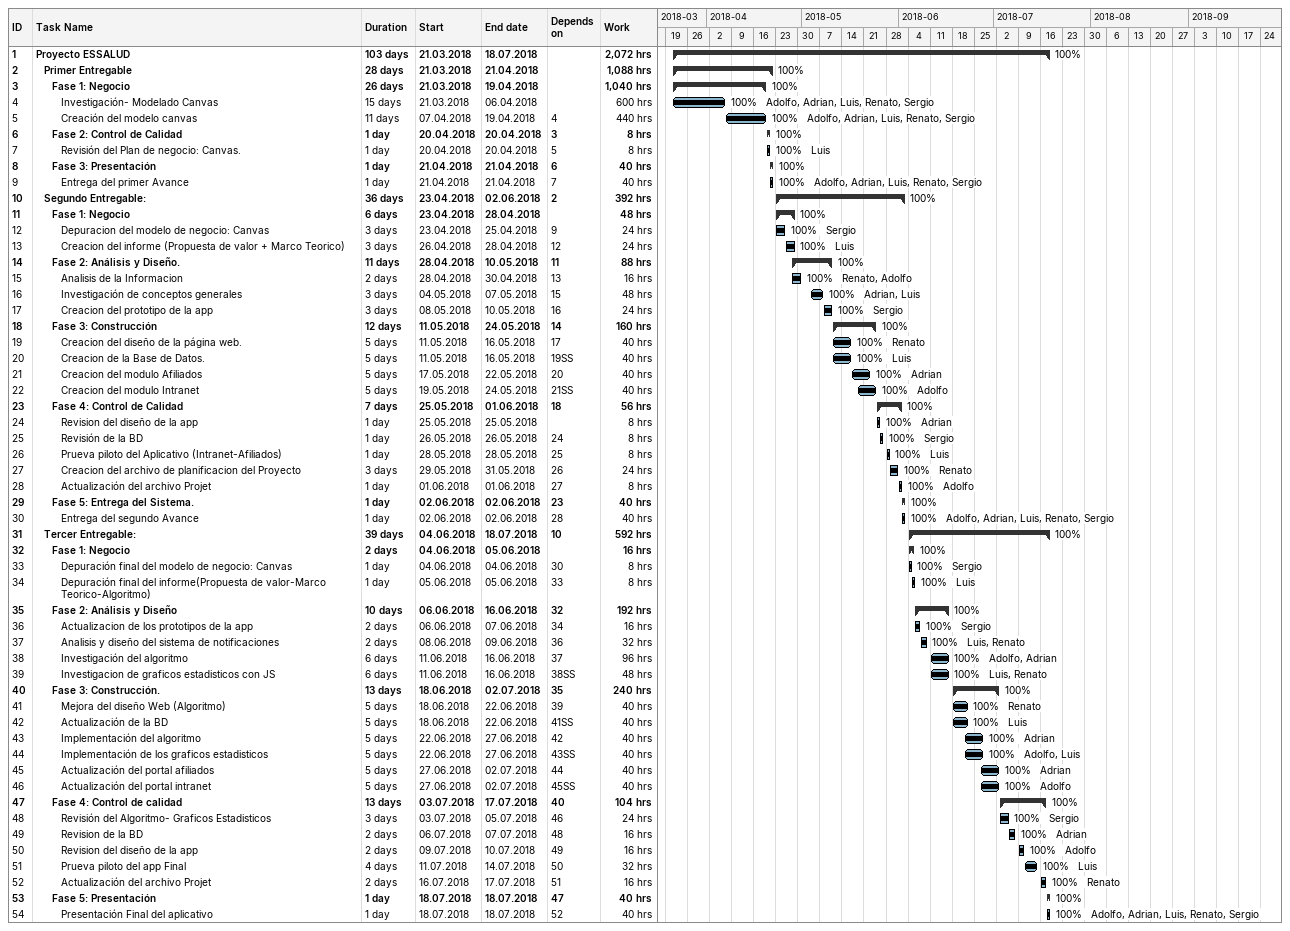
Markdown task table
| ID | Level | Task | Duration | Start | Finish | Predecessors | Resources | % complete | Work (h) |
|---|---|---|---|---|---|---|---|---|---|
| 1 | 1 | **Proyecto ESSALUD** | 103d | 2018-03-21 | 2018-07-18 |  |  | 100 | 2072 |
| 2 | 2 | **Primer Entregable** | 28d | 2018-03-21 | 2018-04-21 |  |  | 100 | 1088 |
| 3 | 3 | **Fase 1: Negocio** | 26d | 2018-03-21 | 2018-04-19 |  |  | 100 | 1040 |
| 4 | 4 | Investigación- Modelado Canvas | 15d | 2018-03-21 | 2018-04-06 |  | Adolfo, Adrian, Luis, Renato, Sergio | 100 | 600 |
| 5 | 4 | Creación del modelo canvas | 11d | 2018-04-07 | 2018-04-19 | 4 | Adolfo, Adrian, Luis, Renato, Sergio | 100 | 440 |
| 6 | 3 | **Fase 2: Control de Calidad** | 1d | 2018-04-20 | 2018-04-20 | 3 |  | 100 | 8 |
| 7 | 4 | Revisión del Plan de negocio: Canvas. | 1d | 2018-04-20 | 2018-04-20 | 5 | Luis | 100 | 8 |
| 8 | 3 | **Fase 3: Presentación** | 1d | 2018-04-21 | 2018-04-21 | 6 |  | 100 | 40 |
| 9 | 4 | Entrega del primer Avance | 1d | 2018-04-21 | 2018-04-21 | 7 | Adolfo, Adrian, Luis, Renato, Sergio | 100 | 40 |
| 10 | 2 | **Segundo Entregable:** | 36d | 2018-04-23 | 2018-06-02 | 2 |  | 100 | 392 |
| 11 | 3 | **Fase 1: Negocio** | 6d | 2018-04-23 | 2018-04-28 |  |  | 100 | 48 |
| 12 | 4 | Depuracion del modelo de negocio: Canvas | 3d | 2018-04-23 | 2018-04-25 | 9 | Sergio | 100 | 24 |
| 13 | 4 | Creacion del informe (Propuesta de valor + Marco Teorico) | 3d | 2018-04-26 | 2018-04-28 | 12 | Luis | 100 | 24 |
| 14 | 3 | **Fase 2: Análisis y Diseño.** | 11d | 2018-04-28 | 2018-05-10 | 11 |  | 100 | 88 |
| 15 | 4 | Analisis de la Informacion | 2d | 2018-04-28 | 2018-04-30 | 13 | Renato, Adolfo | 100 | 16 |
| 16 | 4 | Investigación de conceptos generales | 3d | 2018-05-04 | 2018-05-07 | 15 | Adrian, Luis | 100 | 48 |
| 17 | 4 | Creacion del prototipo de la app | 3d | 2018-05-08 | 2018-05-10 | 16 | Sergio | 100 | 24 |
| 18 | 3 | **Fase 3: Construcción** | 12d | 2018-05-11 | 2018-05-24 | 14 |  | 100 | 160 |
| 19 | 4 | Creacion del diseño de la página web. | 5d | 2018-05-11 | 2018-05-16 | 17 | Renato | 100 | 40 |
| 20 | 4 | Creacion de la Base de Datos. | 5d | 2018-05-11 | 2018-05-16 | 19SS | Luis | 100 | 40 |
| 21 | 4 | Creacion del modulo Afiliados | 5d | 2018-05-17 | 2018-05-22 | 20 | Adrian | 100 | 40 |
| 22 | 4 | Creacion del modulo Intranet | 5d | 2018-05-19 | 2018-05-24 | 21SS | Adolfo | 100 | 40 |
| 23 | 3 | **Fase 4: Control de Calidad** | 7d | 2018-05-25 | 2018-06-01 | 18 |  | 100 | 56 |
| 24 | 4 | Revision del diseño de la app | 1d | 2018-05-25 | 2018-05-25 |  | Adrian | 100 | 8 |
| 25 | 4 | Revisión de la BD | 1d | 2018-05-26 | 2018-05-26 | 24 | Sergio | 100 | 8 |
| 26 | 4 | Prueva piloto del Aplicativo (Intranet-Afiliados) | 1d | 2018-05-28 | 2018-05-28 | 25 | Luis | 100 | 8 |
| 27 | 4 | Creacion del archivo de planificacion del Proyecto | 3d | 2018-05-29 | 2018-05-31 | 26 | Renato | 100 | 24 |
| 28 | 4 | Actualización del archivo Projet | 1d | 2018-06-01 | 2018-06-01 | 27 | Adolfo | 100 | 8 |
| 29 | 3 | **Fase 5: Entrega del Sistema.** | 1d | 2018-06-02 | 2018-06-02 | 23 |  | 100 | 40 |
| 30 | 4 | Entrega del segundo Avance | 1d | 2018-06-02 | 2018-06-02 | 28 | Adolfo, Adrian, Luis, Renato, Sergio | 100 | 40 |
| 31 | 2 | **Tercer Entregable:** | 39d | 2018-06-04 | 2018-07-18 | 10 |  | 100 | 592 |
| 32 | 3 | **Fase 1: Negocio** | 2d | 2018-06-04 | 2018-06-05 |  |  | 100 | 16 |
| 33 | 4 | Depuración final del modelo de negocio: Canvas | 1d | 2018-06-04 | 2018-06-04 | 30 | Sergio | 100 | 8 |
| 34 | 4 | Depuración final del informe(Propuesta de valor-Marco Teorico-Algoritmo) | 1d | 2018-06-05 | 2018-06-05 | 33 | Luis | 100 | 8 |
| 35 | 3 | **Fase 2: Análisis y Diseño** | 10d | 2018-06-06 | 2018-06-16 | 32 |  | 100 | 192 |
| 36 | 4 | Actualizacion de los prototipos de la app | 2d | 2018-06-06 | 2018-06-07 | 34 | Sergio | 100 | 16 |
| 37 | 4 | Analisis y diseño del sistema de notificaciones | 2d | 2018-06-08 | 2018-06-09 | 36 | Luis, Renato | 100 | 32 |
| 38 | 4 | Investigación del algoritmo | 6d | 2018-06-11 | 2018-06-16 | 37 | Adolfo, Adrian | 100 | 96 |
| 39 | 4 | Investigacion de graficos estadisticos con JS | 6d | 2018-06-11 | 2018-06-16 | 38SS | Luis, Renato | 100 | 48 |
| 40 | 3 | **Fase 3: Construcción.** | 13d | 2018-06-18 | 2018-07-02 | 35 |  | 100 | 240 |
| 41 | 4 | Mejora del diseño Web (Algoritmo) | 5d | 2018-06-18 | 2018-06-22 | 39 | Renato | 100 | 40 |
| 42 | 4 | Actualización de la BD | 5d | 2018-06-18 | 2018-06-22 | 41SS | Luis | 100 | 40 |
| 43 | 4 | Implementación del algoritmo | 5d | 2018-06-22 | 2018-06-27 | 42 | Adrian | 100 | 40 |
| 44 | 4 | Implementación de los graficos estadisticos | 5d | 2018-06-22 | 2018-06-27 | 43SS | Adolfo, Luis | 100 | 40 |
| 45 | 4 | Actualización del portal afiliados | 5d | 2018-06-27 | 2018-07-02 | 44 | Adrian | 100 | 40 |
| 46 | 4 | Actualización del portal intranet | 5d | 2018-06-27 | 2018-07-02 | 45SS | Adolfo | 100 | 40 |
| 47 | 3 | **Fase 4: Control de calidad** | 13d | 2018-07-03 | 2018-07-17 | 40 |  | 100 | 104 |
| 48 | 4 | Revisión del Algoritmo- Graficos Estadisticos | 3d | 2018-07-03 | 2018-07-05 | 46 | Sergio | 100 | 24 |
| 49 | 4 | Revision de la BD | 2d | 2018-07-06 | 2018-07-07 | 48 | Adrian | 100 | 16 |
| 50 | 4 | Revision del diseño de la app | 2d | 2018-07-09 | 2018-07-10 | 49 | Adolfo | 100 | 16 |
| 51 | 4 | Prueva piloto del app Final | 4d | 2018-07-11 | 2018-07-14 | 50 | Luis | 100 | 32 |
| 52 | 4 | Actualización del archivo Projet | 2d | 2018-07-16 | 2018-07-17 | 51 | Renato | 100 | 16 |
| 53 | 3 | **Fase 5: Presentación** | 1d | 2018-07-18 | 2018-07-18 | 47 |  | 100 | 40 |
| 54 | 4 | Presentación Final del aplicativo | 1d | 2018-07-18 | 2018-07-18 | 52 | Adolfo, Adrian, Luis, Renato, Sergio | 100 | 40 |
